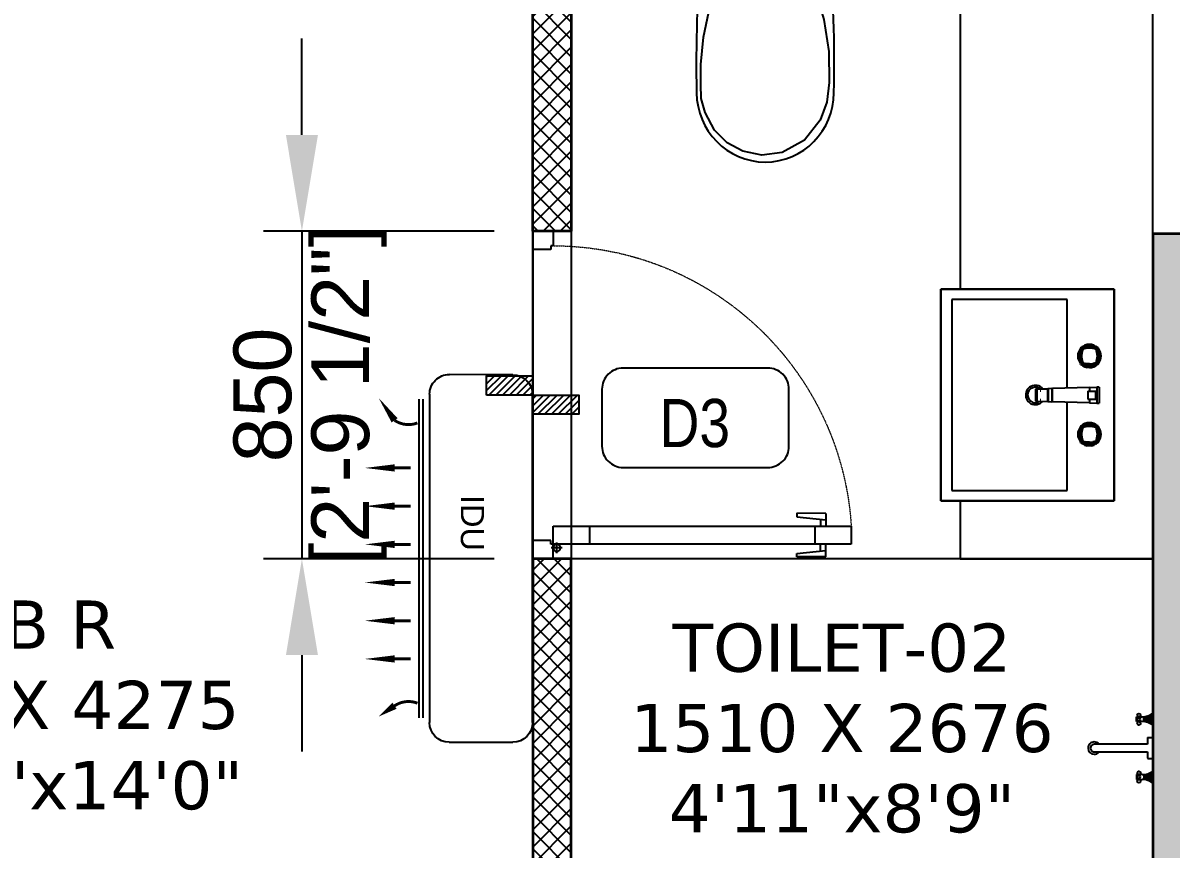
# Model space of a CAD drawing. Header units: millimetres. Extents: x 91566 to 131129, y 141753 to 207061.
# Drawn here: x 116477 to 119458, y 199830 to 201974 of the extents above; entities that cross this region are included whole.
import ezdxf
from ezdxf.enums import TextEntityAlignment as Align

# ---------------------------------------------------------------- set-up
doc = ezdxf.new("R2010")
doc.units = ezdxf.units.MM
doc.linetypes.add('3.5BHK EAST-UN-5$0$DASHED', pattern=[0.75, 0.5, -0.25])
for name, color, linetype in [('A-Dimensions', 4, 'Continuous'), ('A-Door', 11, 'Continuous'), ('A-Door Line', 8, 'Continuous'), ('A-Elevation 10', 8, 'Continuous'), ('A-Fixture', 8, 'Continuous'), ('A-Furniture', 8, 'Continuous'), ('A-Hatch', 252, 'Continuous'), ('A-Room Boundary', 44, 'Continuous'), ('A-Text Main', 44, 'Continuous'), ('A-Ventilator', 4, 'Continuous')]:
    doc.layers.add(name, color=color, linetype=linetype)
doc.layers.add('A-Wall', color=240, linetype='Continuous', lineweight=35)
doc.styles.add('2024-08-29_TOWER-A$0$simplex-0.8', font='simplex.shx', dxfattribs={"width": 0.8})
doc.styles.add('3BHK  WEST_UN-2$0$AMISH', font='arial.ttf')
doc.styles.add('3BHK  WEST_UN-2$0$grid_text', font='verdana.ttf')
doc.styles.add('ARIAL', font='ARIALN.TTF')
doc.styles.add('S', font='arial.ttf', dxfattribs={"height": 150})
doc.dimstyles.new('DIMSMALL', dxfattribs={"dimtxt": 150, "dimasz": 250, "dimexe": 100, "dimexo": 100, "dimgap": 25, "dimtad": 1, "dimdec": 0, "dimzin": 0, "dimdsep": 46, "dimtxsty": 'S', "dimcen": 0, "dimdle": 100, "dimclrd": 8, "dimclre": 8, "dimclrt": 256, "dimazin": 0, "dimtfac": 1, "dimtdec": 0, "dimtix": 1, "dimtmove": 0, "dimatfit": 3, "dimldrblk": '12_DatumFilled', "dimfxl": 1, "dimtolj": 1, "dimtzin": 0, "dimlwd": -1, "dimlwe": -1, "dimarcsym": 1})

# ---------------------------------------------------------------- blocks, each defined once
blk = doc.blocks.new('3BHK  WEST_UN-2$0$WALL MOUNTED SPLIT AC')
for p, q in [((18067.15, -8077.46), (18073.71, -8077.46)), ((18065.12, -8113.34), (18065.11, -8079.5)), ((18075.75, -8079.5), (18075.75, -8113.29)), ((18064.01, -8112.84, 0), (18064, -8079.99, 0)), ((18064.41, -8112.84, 0), (18064.41, -8079.99, 0)), ((18073.72, -8115.33), (18067.16, -8115.38))]:
    blk.add_line(p, q)
at = {"elevation": 0}
for points in [[(18059.86, -8080.11, 0, 0.75, 0), (18061.51, -8081.22, 0.75, 0.75, 0)], [(18058.43, -8086.05, 0, 0.75, 0), (18061.52, -8086.05, 0.75, 0.75, 0)], [(18058.44, -8089.99, 0, 0.75, 0), (18061.52, -8089.99, 0.75, 0.75, 0)], [(18058.44, -8093.93, 0, 0.75, 0), (18061.52, -8093.93, 0.75, 0.75, 0)], [(18058.44, -8097.86, 0, 0.75, 0), (18061.52, -8097.86, 0.75, 0.75, 0)], [(18058.44, -8101.8, 0, 0.75, 0), (18061.52, -8101.8, 0.75, 0.75, 0)], [(18058.44, -8105.74, 0, 0.75, 0), (18061.52, -8105.74, 0.75, 0.75, 0)], [(18059.87, -8112.95, 0, 0.75, 0), (18061.51, -8110.65, 0.75, 0.75, 0)]]:
    blk.add_lwpolyline(points, format="xyseb", dxfattribs=at)
at = {"const_width": 0.3, "elevation": 0}
for points in [[(18061.51, -8081.22, 0.246742), (18063.87, -8081.49, -4.761831)], [(18061.51, -8110.65, -0.246742), (18063.87, -8110.38, 4.761831)]]:
    blk.add_lwpolyline(points, format="xyb", dxfattribs=at)
for points in [[(18061.52, -8086.05), (18063.17, -8086.05)], [(18061.52, -8089.99), (18063.17, -8089.99)], [(18061.52, -8093.93), (18063.17, -8093.93)], [(18061.52, -8097.86), (18063.17, -8097.86)], [(18061.52, -8101.8), (18063.17, -8101.8)], [(18061.52, -8105.74), (18063.17, -8105.74)]]:
    blk.add_lwpolyline(points, dxfattribs=at)
for centre, start, end in [((18067.15, -8079.5), 90.0082, 180.0082), ((18073.71, -8079.5), 0.0078, 90.0078), ((18067.16, -8113.34), 180.0082, 270.0082), ((18073.71, -8113.29), 270.0078, 0.0078)]:
    blk.add_arc(centre, 2.04, start, end)
at = {"layer": 'A-Elevation 10', "style": '3BHK  WEST_UN-2$0$AMISH'}
blk.add_attdef('IDU', text='', height=2.4, rotation=90.0082, dxfattribs=at).set_placement((17772.56, -7418.94, 0), align=Align.MIDDLE_CENTER)
blk = doc.blocks.new('A$Cc5426abf')
at = {"layer": 'A-Ventilator', "linetype": 'Continuous'}
for points in [[(25, 225), (75, 225), (75, 275), (25, 275)], [(725, 275), (675, 275), (675, 225), (725, 225)], [(0, 150), (50, 150), (50, 225), (25, 225), (25, 250), (0, 250)], [(750, 250), (725, 250), (725, 225), (700, 225), (700, 150), (750, 150)]]:
    blk.add_hatch(color=256, dxfattribs=at).paths.add_polyline_path(points)
for p, q in [((75, 275), (25, 275)), ((25, 275), (25, 225)), ((675, 275), (75, 275)), ((75, 225), (75, 275)), ((675, 275), (75, 275)), ((725, 275), (675, 275)), ((675, 275), (675, 225)), ((725, 225), (725, 275)), ((0, 250), (0, 150)), ((750, 250), (0, 250)), ((25, 250), (0, 250)), ((0, 250), (0, 150)), ((0, 250), (0, 150)), ((25, 225), (25, 250)), ((675, 250), (75, 250)), ((750, 250), (725, 250)), ((725, 250), (725, 225)), ((750, 250), (750, 150)), ((750, 250), (750, 150)), ((750, 250), (750, 150)), ((50, 225), (25, 225)), ((25, 225), (75, 225)), ((50, 150), (50, 225)), ((75, 225), (675, 225)), ((675, 225), (725, 225)), ((725, 225), (700, 225)), ((700, 225), (700, 150)), ((0, 150), (0, 0)), ((0, 150), (50, 150)), ((0, 150), (0, 0)), ((50, 150), (700, 150)), ((700, 150), (750, 150)), ((750, 150), (750, 0)), ((750, 150), (750, 0)), ((750, 0), (0, 0))]:
    blk.add_line(p, q, dxfattribs=at)
blk = doc.blocks.new('A$C9b4d8ff6')
at = {"layer": 'A-Door'}
for p, q in [((84.9, 827.1), (37.7, 827.1)), ((37.7, 827.1), (37.8, 53.1)), ((85, 53.1), (84.9, 827.1)), ((4.7, 761.1), (37.7, 761.1)), ((4.7, 761.1), (4.7, 685.5)), ((14.1, 685.5), (21.1, 761.1)), ((19.8, 746.9), (37.7, 746.9)), ((117.9, 761.1), (84.9, 761.1)), ((102.8, 746.9), (84.9, 746.9)), ((108.5, 685.5), (101.5, 761.1)), ((117.9, 761.1), (118, 685.5)), ((84.9, 732.7), (37.7, 732.7)), ((4.7, 685.5), (14.1, 685.5)), ((118, 685.5), (108.5, 685.5)), ((84.9, 147.5), (37.7, 147.5)), ((14.2, 62.5), (42.5, 62.5)), ((28.3, 76.7), (28.3, 48.4)), ((0, 0), (0, 53.1)), ((0, 53.1), (37.8, 53.1)), ((37.8, 53.1), (85, 53.1)), ((37.8, 53.1), (37.8, 47.2)), ((37.8, 47.2), (47.2, 47.2)), ((47.2, 47.2), (47.2, 0)), ((85, 53.1), (85, 53.1)), ((802.8, 47.2), (802.8, 0.1)), ((812.2, 47.2), (802.8, 47.2)), ((850, 53.2), (812.2, 53.1)), ((812.2, 53.1), (812.2, 47.2)), ((850, 0.1), (850, 53.2)), ((47.2, 0), (0, 0)), ((802.8, 0.1), (850, 0.1))]:
    blk.add_line(p, q, dxfattribs=at)
blk.add_circle((28.3, 62.5), 9.44, dxfattribs=at)
at = {"layer": 'A-Door', "linetype": '3.5BHK EAST-UN-5$0$DASHED', "lineweight": 0}
blk.add_arc((35.5, 52), 776.7, 0.0858, 86.3542, dxfattribs=at)
blk = doc.blocks.new('A$Cf00fcc3f')
at = {"layer": 'A-Fixture'}
for p, q in [((0, 0), (0, -450)), ((550, 0), (0, 0)), ((0, -450), (0, 0)), ((0, 0), (550, 0)), ((550, -450), (550, 0)), ((550, 0), (550, -450)), ((144.2, -58.7), (143.6, -64.6)), ((145.9, -53), (144.2, -58.7)), ((148.7, -47.8), (145.9, -53)), ((146.8, -64.6), (147.8, -54.3)), ((147.8, -54.3), (150.8, -44.3)), ((147.8, -54.3), (150.3, -55.2)), ((150.3, -45.9), (148.7, -47.8)), ((149.4, -64.6), (150.3, -55.2)), ((150.3, -55.2), (152.9, -46.2)), ((151.6, -42.4), (150.8, -44.3)), ((150.8, -44.3), (152.9, -46.2)), ((151.6, -42.4), (153.6, -41.5)), ((153.7, -44.5), (151.6, -42.4)), ((152.5, -55), (151.6, -64.6)), ((155.2, -46), (152.5, -55)), ((155.2, -46), (152.5, -55)), ((153.7, -44.5), (152.9, -46.2)), ((154.1, -55.3), (153.2, -64.6)), ((153.6, -41.5), (163.5, -38.6)), ((155.5, -43.7), (153.6, -41.5)), ((155.5, -43.7), (153.7, -44.5)), ((156.4, -47.2), (154.1, -55.3)), ((157.1, -39.5), (155.1, -41.1)), ((164.2, -43.3), (155.2, -46)), ((155.5, -43.7), (164.5, -41)), ((164.5, -44.9), (156.4, -47.2)), ((162.3, -36.7), (157.1, -39.5)), ((167.9, -35), (162.3, -36.7)), ((163.5, -38.6), (173.8, -37.6)), ((163.5, -38.6), (164.5, -41)), ((173.8, -42.3), (164.2, -43.3)), ((173.8, -42.3), (164.2, -43.3)), ((164.5, -41), (173.8, -40.1)), ((173.8, -43.9), (164.5, -44.9)), ((173.8, -34.4), (167.9, -35)), ((179.7, -35), (173.8, -34.4)), ((179.7, -35), (173.8, -34.4)), ((173.8, -37.6), (184.1, -38.6)), ((173.8, -37.6), (173.8, -40.1)), ((173.8, -40.1), (183.2, -41)), ((183.4, -43.3), (173.8, -42.3)), ((183.1, -44.9), (173.8, -43.9)), ((185.4, -36.7), (179.7, -35)), ((185.4, -36.7), (179.7, -35)), ((191.2, -47.2), (183.1, -44.9)), ((184.1, -38.6), (183.2, -41)), ((183.2, -41), (192.2, -43.7)), ((183.4, -43.3), (192.4, -46)), ((192.4, -46), (183.4, -43.3)), ((184.1, -38.6), (194.1, -41.5)), ((190.6, -39.5), (185.4, -36.7)), ((190.6, -39.5), (185.4, -36.7)), ((192.5, -41.1), (190.6, -39.5)), ((192.5, -41.1), (190.6, -39.5)), ((191.2, -47.2), (193.5, -55.3)), ((192.2, -43.7), (194.1, -41.5)), ((192.2, -43.7), (193.9, -44.5)), ((192.4, -46), (195.1, -55)), ((194.4, -64.6), (193.5, -55.3)), ((193.9, -44.5), (196, -42.4)), ((193.9, -44.5), (194.7, -46.2)), ((194.1, -41.5), (196, -42.4)), ((196.9, -44.3), (194.7, -46.2)), ((194.7, -46.2), (197.4, -55.2)), ((195.1, -55), (196, -64.6)), ((196, -42.4), (196.9, -44.3)), ((196.9, -44.3), (199.8, -54.3)), ((198.9, -47.8), (197.3, -45.9)), ((198.9, -47.8), (197.3, -45.9)), ((199.8, -54.3), (197.4, -55.2)), ((197.4, -55.2), (198.3, -64.6)), ((201.7, -53), (198.9, -47.8)), ((201.7, -53), (198.9, -47.8)), ((199.8, -54.3), (200.8, -64.6)), ((203.4, -58.7), (201.7, -53)), ((203.4, -58.7), (201.7, -53)), ((203.4, -58.7), (204, -64.6)), ((204, -64.6), (203.4, -58.7)), ((254.8, -39.2), (296, -39.2)), ((254.8, -39.2), (255, -45.5)), ((255.5, -64.6), (255, -45.5)), ((255, -45.5), (295.9, -45.5)), ((265.1, -68.5), (265.1, -47.9)), ((285.7, -47.9), (265.1, -47.9)), ((285.7, -68.5), (285.7, -47.9)), ((295.3, -64.6), (295.9, -45.5)), ((295.9, -45.5), (296, -39.2)), ((347.4, -58.7), (346.8, -64.6)), ((349.1, -53), (347.4, -58.7)), ((351.9, -47.8), (349.1, -53)), ((350, -64.6), (351, -54.3)), ((351, -54.3), (354, -44.3)), ((351, -54.3), (353.5, -55.2)), ((353.5, -45.9), (351.9, -47.8)), ((352.6, -64.6), (353.5, -55.2)), ((353.5, -55.2), (356.1, -46.2)), ((354.8, -42.4), (354, -44.3)), ((354, -44.3), (356.1, -46.2)), ((354.8, -42.4), (356.8, -41.5)), ((356.9, -44.5), (354.8, -42.4)), ((355.7, -55), (354.8, -64.6)), ((358.4, -46), (355.7, -55)), ((358.4, -46), (355.7, -55)), ((356.9, -44.5), (356.1, -46.2)), ((357.3, -55.3), (356.4, -64.6)), ((356.8, -41.5), (366.7, -38.6)), ((358.7, -43.7), (356.8, -41.5)), ((358.7, -43.7), (356.9, -44.5)), ((359.6, -47.2), (357.3, -55.3)), ((360.3, -39.5), (358.3, -41.1)), ((367.4, -43.3), (358.4, -46)), ((358.7, -43.7), (367.7, -41)), ((367.7, -44.9), (359.6, -47.2)), ((365.5, -36.7), (360.3, -39.5)), ((371.1, -35), (365.5, -36.7)), ((366.7, -38.6), (377, -37.6)), ((366.7, -38.6), (367.7, -41)), ((377, -42.3), (367.4, -43.3)), ((377, -42.3), (367.4, -43.3)), ((367.7, -41), (377, -40.1)), ((377, -43.9), (367.7, -44.9)), ((377, -34.4), (371.1, -35)), ((382.9, -35), (377, -34.4)), ((382.9, -35), (377, -34.4)), ((377, -37.6), (387.3, -38.6)), ((377, -37.6), (377, -40.1)), ((377, -40.1), (386.4, -41)), ((386.6, -43.3), (377, -42.3)), ((386.3, -44.9), (377, -43.9)), ((388.6, -36.7), (382.9, -35)), ((388.6, -36.7), (382.9, -35)), ((394.4, -47.2), (386.3, -44.9)), ((387.3, -38.6), (386.4, -41)), ((386.4, -41), (395.4, -43.7)), ((386.6, -43.3), (395.6, -46)), ((395.6, -46), (386.6, -43.3)), ((387.3, -38.6), (397.3, -41.5)), ((393.8, -39.5), (388.6, -36.7)), ((393.8, -39.5), (388.6, -36.7)), ((395.7, -41.1), (393.8, -39.5)), ((395.7, -41.1), (393.8, -39.5)), ((394.4, -47.2), (396.7, -55.3)), ((395.4, -43.7), (397.3, -41.5)), ((395.4, -43.7), (397.1, -44.5)), ((395.6, -46), (398.3, -55)), ((397.6, -64.6), (396.7, -55.3)), ((397.1, -44.5), (399.2, -42.4)), ((397.1, -44.5), (397.9, -46.2)), ((397.3, -41.5), (399.2, -42.4)), ((400.1, -44.3), (397.9, -46.2)), ((397.9, -46.2), (400.6, -55.2)), ((398.3, -55), (399.2, -64.6)), ((399.2, -42.4), (400.1, -44.3)), ((400.1, -44.3), (403, -54.3)), ((402.1, -47.8), (400.5, -45.9)), ((402.1, -47.8), (400.5, -45.9)), ((403, -54.3), (400.6, -55.2)), ((400.6, -55.2), (401.5, -64.6)), ((404.9, -53), (402.1, -47.8)), ((404.9, -53), (402.1, -47.8)), ((403, -54.3), (404, -64.6)), ((406.6, -58.7), (404.9, -53)), ((406.6, -58.7), (404.9, -53)), ((406.6, -58.7), (407.2, -64.6)), ((406.6, -58.7), (407.2, -64.6)), ((143.6, -64.6), (144.2, -70.5)), ((143.6, -64.6), (144.2, -70.5)), ((144.2, -70.5), (145.9, -76.1)), ((144.2, -70.5), (145.9, -76.1)), ((145.9, -76.1), (148.7, -81.3)), ((145.9, -76.1), (148.7, -81.3)), ((147.8, -74.9), (146.8, -64.6)), ((149.4, -64.6), (146.8, -64.6)), ((147.8, -74.9), (150.3, -73.9)), ((150.8, -84.8), (147.8, -74.9)), ((148.7, -81.3), (150.3, -83.2)), ((148.7, -81.3), (150.3, -83.2)), ((150.3, -73.9), (149.4, -64.6)), ((152.9, -82.9), (150.3, -73.9)), ((150.8, -84.8), (152.9, -82.9)), ((151.6, -86.8), (150.8, -84.8)), ((151.6, -64.6), (152.5, -74.2)), ((151.6, -64.6), (152.5, -74.2)), ((151.6, -86.8), (153.7, -84.7)), ((151.6, -86.8), (153.6, -87.6)), ((152.5, -74.2), (155.2, -83.2)), ((152.5, -74.2), (155.2, -83.2)), ((152.9, -82.9), (153.7, -84.7)), ((153.2, -64.6), (154.1, -73.9)), ((155.5, -85.5), (153.6, -87.6)), ((163.5, -90.6), (153.6, -87.6)), ((153.7, -84.7), (155.5, -85.5)), ((154.1, -73.9), (156.4, -81.9)), ((155.1, -88.1), (157.1, -89.7)), ((155.1, -88.1), (157.1, -89.7)), ((155.2, -83.2), (164.2, -85.9)), ((155.2, -83.2), (164.2, -85.9)), ((164.5, -88.1), (155.5, -85.5)), ((156.4, -81.9), (164.5, -84.3)), ((163.5, -90.6), (164.5, -88.1)), ((164.2, -85.9), (173.8, -86.8)), ((164.2, -85.9), (173.8, -86.8)), ((164.5, -84.3), (173.8, -85.2)), ((173.8, -89), (164.5, -88.1)), ((173.8, -85.2), (183.1, -84.3)), ((173.8, -86.8), (183.4, -85.9)), ((173.8, -86.8), (183.4, -85.9)), ((183.2, -88.1), (173.8, -89)), ((173.8, -91.6), (173.8, -89)), ((183.1, -84.3), (191.2, -81.9)), ((192.2, -85.5), (183.2, -88.1)), ((184.1, -90.6), (183.2, -88.1)), ((183.4, -85.9), (192.4, -83.2)), ((183.4, -85.9), (192.4, -83.2)), ((194.1, -87.6), (184.1, -90.6)), ((190.6, -89.7), (192.5, -88.1)), ((190.6, -89.7), (192.5, -88.1)), ((191.2, -81.9), (193.5, -73.9)), ((192.2, -85.5), (193.9, -84.7)), ((192.2, -85.5), (194.1, -87.6)), ((192.4, -83.2), (195.1, -74.2)), ((192.4, -83.2), (195.1, -74.2)), ((194.4, -64.6), (193.5, -73.9)), ((193.9, -84.7), (194.7, -82.9)), ((193.9, -84.7), (196, -86.8)), ((196, -86.8), (194.1, -87.6)), ((197.4, -73.9), (194.7, -82.9)), ((196.9, -84.8), (194.7, -82.9)), ((196, -64.6), (195.1, -74.2)), ((196, -86.8), (196.9, -84.8)), ((199.8, -74.9), (196.9, -84.8)), ((197.3, -83.2), (198.9, -81.3)), ((197.3, -83.2), (198.9, -81.3)), ((198.3, -64.6), (197.4, -73.9)), ((199.8, -74.9), (197.4, -73.9)), ((198.3, -64.6), (200.8, -64.6)), ((198.9, -81.3), (201.7, -76.1)), ((198.9, -81.3), (201.7, -76.1)), ((200.8, -64.6), (199.8, -74.9)), ((201.7, -76.1), (203.4, -70.5)), ((201.7, -76.1), (203.4, -70.5)), ((204, -64.6), (203.4, -70.5)), ((204, -64.6), (203.4, -70.5)), ((255.5, -64.6), (258.3, -160.2)), ((255.5, -64.6), (265.1, -64.6)), ((265.1, -68.5), (285.7, -68.5)), ((285.7, -64.6), (295.3, -64.6)), ((295.3, -64.6), (292.6, -160.2)), ((346.8, -64.6), (347.4, -70.5)), ((346.8, -64.6), (347.4, -70.5)), ((347.4, -70.5), (349.1, -76.1)), ((347.4, -70.5), (349.1, -76.1)), ((349.1, -76.1), (351.9, -81.3)), ((349.1, -76.1), (351.9, -81.3)), ((351, -74.9), (350, -64.6)), ((352.6, -64.6), (350, -64.6)), ((351, -74.9), (353.5, -73.9)), ((354, -84.8), (351, -74.9)), ((351.9, -81.3), (353.5, -83.2)), ((351.9, -81.3), (353.5, -83.2)), ((353.5, -73.9), (352.6, -64.6)), ((356.1, -82.9), (353.5, -73.9)), ((354, -84.8), (356.1, -82.9)), ((354.8, -86.8), (354, -84.8)), ((354.8, -64.6), (355.7, -74.2)), ((354.8, -64.6), (355.7, -74.2)), ((354.8, -86.8), (356.9, -84.7)), ((354.8, -86.8), (356.8, -87.6)), ((355.7, -74.2), (358.4, -83.2)), ((355.7, -74.2), (358.4, -83.2)), ((356.1, -82.9), (356.9, -84.7)), ((356.4, -64.6), (357.3, -73.9)), ((358.7, -85.5), (356.8, -87.6)), ((366.7, -90.6), (356.8, -87.6)), ((356.9, -84.7), (358.7, -85.5)), ((357.3, -73.9), (359.6, -81.9)), ((358.3, -88.1), (360.3, -89.7)), ((358.3, -88.1), (360.3, -89.7)), ((358.4, -83.2), (367.4, -85.9)), ((358.4, -83.2), (367.4, -85.9)), ((367.7, -88.1), (358.7, -85.5)), ((359.6, -81.9), (367.7, -84.3)), ((366.7, -90.6), (367.7, -88.1)), ((367.4, -85.9), (377, -86.8)), ((367.4, -85.9), (377, -86.8)), ((367.7, -84.3), (377, -85.2)), ((377, -89), (367.7, -88.1)), ((377, -85.2), (386.3, -84.3)), ((377, -86.8), (386.6, -85.9)), ((377, -86.8), (386.6, -85.9)), ((386.4, -88.1), (377, -89)), ((377, -91.6), (377, -89)), ((386.3, -84.3), (394.4, -81.9)), ((395.4, -85.5), (386.4, -88.1)), ((387.3, -90.6), (386.4, -88.1)), ((386.6, -85.9), (395.6, -83.2)), ((386.6, -85.9), (395.6, -83.2)), ((397.3, -87.6), (387.3, -90.6)), ((393.8, -89.7), (395.7, -88.1)), ((393.8, -89.7), (395.7, -88.1)), ((394.4, -81.9), (396.7, -73.9)), ((395.4, -85.5), (397.1, -84.7)), ((395.4, -85.5), (397.3, -87.6)), ((395.6, -83.2), (398.3, -74.2)), ((395.6, -83.2), (398.3, -74.2)), ((397.6, -64.6), (396.7, -73.9)), ((397.1, -84.7), (397.9, -82.9)), ((397.1, -84.7), (399.2, -86.8)), ((399.2, -86.8), (397.3, -87.6)), ((400.6, -73.9), (397.9, -82.9)), ((400.1, -84.8), (397.9, -82.9)), ((399.2, -64.6), (398.3, -74.2)), ((399.2, -86.8), (400.1, -84.8)), ((403, -74.9), (400.1, -84.8)), ((400.5, -83.2), (402.1, -81.3)), ((400.5, -83.2), (402.1, -81.3)), ((401.5, -64.6), (400.6, -73.9)), ((403, -74.9), (400.6, -73.9)), ((401.5, -64.6), (404, -64.6)), ((402.1, -81.3), (404.9, -76.1)), ((402.1, -81.3), (404.9, -76.1)), ((404, -64.6), (403, -74.9)), ((404.9, -76.1), (406.6, -70.5)), ((404.9, -76.1), (406.6, -70.5)), ((407.2, -64.6), (406.6, -70.5)), ((407.2, -64.6), (406.6, -70.5)), ((157.1, -89.7), (162.3, -92.4)), ((157.1, -89.7), (162.3, -92.4)), ((162.3, -92.4), (167.9, -94.2)), ((162.3, -92.4), (167.9, -94.2)), ((173.8, -91.6), (163.5, -90.6)), ((167.9, -94.2), (173.8, -94.7)), ((167.9, -94.2), (173.8, -94.7)), ((184.1, -90.6), (173.8, -91.6)), ((173.8, -94.7), (179.7, -94.2)), ((173.8, -94.7), (179.7, -94.2)), ((179.7, -94.2), (185.4, -92.4)), ((179.7, -94.2), (185.4, -92.4)), ((185.4, -92.4), (190.6, -89.7)), ((185.4, -92.4), (190.6, -89.7)), ((360.3, -89.7), (365.5, -92.4)), ((360.3, -89.7), (365.5, -92.4)), ((365.5, -92.4), (371.1, -94.2)), ((365.5, -92.4), (371.1, -94.2)), ((377, -91.6), (366.7, -90.6)), ((371.1, -94.2), (377, -94.7)), ((371.1, -94.2), (377, -94.7)), ((387.3, -90.6), (377, -91.6)), ((377, -94.7), (382.9, -94.2)), ((377, -94.7), (382.9, -94.2)), ((382.9, -94.2), (388.6, -92.4)), ((382.9, -94.2), (388.6, -92.4)), ((388.6, -92.4), (393.8, -89.7)), ((388.6, -92.4), (393.8, -89.7)), ((257.2, -122), (27.5, -122)), ((27.5, -122), (27.5, -422)), ((522.5, -122), (293.7, -122)), ((522.5, -422), (522.5, -122)), ((258.3, -162.3), (258.3, -160.2)), ((292.6, -160.2), (258.3, -160.2)), ((258.3, -162.3), (258.6, -171.8)), ((258.3, -162.3), (292.5, -162.3)), ((258.6, -171.8), (258.6, -172.7)), ((258.6, -171.8), (292.2, -171.8)), ((259.4, -201.1), (258.6, -172.7)), ((292.2, -172.7), (258.6, -172.7)), ((291.4, -201.1), (292.2, -172.7)), ((292.2, -171.8), (292.5, -162.3)), ((292.2, -171.8), (292.2, -172.7)), ((292.6, -160.2), (292.5, -162.3)), ((259.4, -201.1), (259.5, -204.3)), ((259.4, -201.1), (291.4, -201.1)), ((259.5, -204.3), (291.3, -204.3)), ((264.3, -192.3), (264.3, -190.8)), ((286.5, -192.3), (286.5, -190.8)), ((291.3, -204.3), (291.4, -201.1)), ((27.5, -422), (522.5, -422)), ((0, -450), (550, -450)), ((550, -450), (0, -450))]:
    blk.add_line(p, q, dxfattribs=at)
for radius, start, end in [(25, 130.6704, 0), (20, 145.6811, 0), (25, 0, 45), (20, 0, 24.0891)]:
    blk.add_arc((275, -205), radius, start, end, dxfattribs=at)
blk = doc.blocks.new('3BHK  WEST_UN-2$0$fgdskokjmfv')
at = {"layer": 'A-Fixture', "linetype": 'Continuous'}
for p, q in [((15769231.8, 1072211.9), (15769232.1, 1072190)), ((15769309.2, 1072211.9), (15769231.8, 1072211.9)), ((15769262.2, 1072190), (15769262.5, 1072211.9)), ((15769274.3, 1072211.9), (15769274.3, 1072210.2)), ((15769274.3, 1072210.2), (15769274.3, 1072208.5)), ((15769274.3, 1072208.5), (15769274.3, 1072206.8)), ((15769274.3, 1072206.8), (15769274.3, 1072205.4)), ((15769292.1, 1072163.3), (15769292.1, 1072209.4)), ((15769309.2, 1072211.4), (15769309.2, 1072211.9)), ((15769309.2, 1072209.7), (15769309.2, 1072211.4)), ((15769309.2, 1072208), (15769309.2, 1072209.7)), ((15769309.2, 1072206.4), (15769309.2, 1072208)), ((15769309.2, 1072206), (15769309.2, 1072206.4)), ((15769328, 1072207), (15769309.9, 1072206.4)), ((15769362.5, 1072214.8), (15769328, 1072207)), ((15769362.5, 1072214.8), (15769374.5, 1072212)), ((15769428.5, 1072209.1), (15769522.1, 1072209.1)), ((15769667.1, 1072211.9), (15769522.1, 1072211.9)), ((15769522.1, 1072211.9), (15769522.1, 1072203.9)), ((15769664.1, 1072200.9), (15769525.1, 1072200.9)), ((15769618.4, 1072200.9), (15769565.9, 1072200.9)), ((15769565.9, 1072200.9), (15769565.9, 1072197.6)), ((15769618.4, 1072194.8), (15769565.9, 1072194.8)), ((15769565.9, 1072194.8), (15769565.9, 1072174.4)), ((15769567.4, 1072196.1), (15769616.9, 1072196.1)), ((15769618.4, 1072197.6), (15769618.4, 1072200.9)), ((15769618.4, 1072174.4), (15769618.4, 1072194.8)), ((15769667.1, 1072211.9), (15769667.1, 1072203.9)), ((15769667.1, 1072209.1), (15769758.5, 1072209.1)), ((15769217.4, 1072186.7), (15769217.5, 1072186.9)), ((15769217.4, 1072186.5), (15769217.4, 1072186.7)), ((15769217.4, 1072186.3), (15769217.4, 1072186.5)), ((15769217.4, 1072186.1), (15769217.4, 1072186.3)), ((15769217.4, 1072186.3), (15769217.4, 1072186.3)), ((15769217.5, 1072185.9), (15769217.4, 1072186.1)), ((15769217.5, 1072187.3), (15769217.6, 1072187.5)), ((15769217.5, 1072187.1), (15769217.5, 1072187.3)), ((15769217.5, 1072186.9), (15769217.5, 1072187.1)), ((15769217.5, 1072185.7), (15769217.5, 1072185.9)), ((15769217.5, 1072185.5), (15769217.5, 1072185.7)), ((15769217.5, 1072185.3), (15769217.5, 1072185.5)), ((15769217.6, 1072185.1), (15769217.5, 1072185.3)), ((15769217.6, 1072187.7), (15769217.7, 1072187.9)), ((15769217.6, 1072187.5), (15769217.6, 1072187.7)), ((15769217.6, 1072184.9), (15769217.6, 1072185.1)), ((15769217.7, 1072184.7), (15769217.6, 1072184.9)), ((15769217.7, 1072187.9), (15769217.8, 1072188.1)), ((15769217.8, 1072184.5), (15769217.7, 1072184.7)), ((15769217.8, 1072188.3), (15769217.9, 1072188.5)), ((15769217.8, 1072188.1), (15769217.8, 1072188.3)), ((15769217.8, 1072184.3), (15769217.8, 1072184.5)), ((15769217.9, 1072184.2), (15769217.8, 1072184.3)), ((15769217.9, 1072188.5), (15769218, 1072188.7)), ((15769218, 1072184), (15769217.9, 1072184.2)), ((15769218, 1072188.7), (15769218.1, 1072188.8)), ((15769218.1, 1072183.8), (15769218, 1072184)), ((15769218.1, 1072188.8), (15769218.2, 1072189)), ((15769218.2, 1072183.6), (15769218.1, 1072183.8)), ((15769218.2, 1072189), (15769218.3, 1072189.2)), ((15769218.3, 1072183.5), (15769218.2, 1072183.6)), ((15769218.3, 1072189.2), (15769218.4, 1072189.3)), ((15769218.5, 1072183.3), (15769218.3, 1072183.5)), ((15769218.4, 1072189.3), (15769218.5, 1072189.5)), ((15769218.5, 1072189.5), (15769218.7, 1072189.6)), ((15769218.6, 1072183.2), (15769218.5, 1072183.3)), ((15769218.7, 1072183), (15769218.6, 1072183.2)), ((15769218.7, 1072189.6), (15769218.8, 1072189.8)), ((15769218.8, 1072182.9), (15769218.7, 1072183)), ((15769218.8, 1072189.8), (15769218.9, 1072189.9)), ((15769219, 1072182.7), (15769218.8, 1072182.9)), ((15769218.9, 1072189.9), (15769219.1, 1072190.1)), ((15769219.1, 1072182.6), (15769219, 1072182.7)), ((15769219.1, 1072190.1), (15769219.2, 1072190.2)), ((15769219.3, 1072182.5), (15769219.1, 1072182.6)), ((15769219.2, 1072190.2), (15769219.4, 1072190.3)), ((15769219.4, 1072182.3), (15769219.3, 1072182.5)), ((15769219.4, 1072190.3), (15769219.6, 1072190.4)), ((15769219.6, 1072182.2), (15769219.4, 1072182.3)), ((15769219.6, 1072190.4), (15769219.7, 1072190.6)), ((15769219.8, 1072182.1), (15769219.6, 1072182.2)), ((15769219.7, 1072190.6), (15769219.9, 1072190.7)), ((15769219.9, 1072182), (15769219.8, 1072182.1)), ((15769219.9, 1072190.7), (15769220.1, 1072190.8)), ((15769220.1, 1072181.9), (15769219.9, 1072182)), ((15769220.1, 1072190.8), (15769220.3, 1072190.8)), ((15769220.3, 1072181.8), (15769220.1, 1072181.9)), ((15769220.3, 1072190.8), (15769220.4, 1072190.9)), ((15769220.5, 1072181.7), (15769220.3, 1072181.8)), ((15769220.4, 1072190.9), (15769220.6, 1072191)), ((15769220.7, 1072181.7), (15769220.5, 1072181.7)), ((15769220.6, 1072191), (15769220.8, 1072191.1)), ((15769220.9, 1072181.6), (15769220.7, 1072181.7)), ((15769220.8, 1072191.1), (15769221, 1072191.1)), ((15769221, 1072181.5), (15769220.9, 1072181.6)), ((15769221, 1072191.1), (15769221.2, 1072191.2)), ((15769221.2, 1072181.5), (15769221, 1072181.5)), ((15769221.2, 1072191.2), (15769221.4, 1072191.2)), ((15769221.4, 1072181.4), (15769221.2, 1072181.5)), ((15769221.4, 1072191.2), (15769221.6, 1072191.3)), ((15769221.6, 1072181.4), (15769221.4, 1072181.4)), ((15769221.6, 1072191.3), (15769221.8, 1072191.3)), ((15769221.8, 1072181.4), (15769221.6, 1072181.4)), ((15769221.8, 1072191.3), (15769222, 1072191.3)), ((15769222, 1072181.4), (15769221.8, 1072181.4)), ((15769222, 1072191.3), (15769222.2, 1072191.3)), ((15769222.2, 1072181.3), (15769222, 1072181.4)), ((15769222.2, 1072191.3), (15769222.4, 1072191.3)), ((15769222.4, 1072181.3), (15769222.2, 1072181.3)), ((15769222.4, 1072191.3), (15769222.4, 1072191.3)), ((15769222.5, 1072191.3), (15769222.4, 1072191.3)), ((15769222.4, 1072191.3), (15769222.4, 1072191.3)), ((15769222.4, 1072191.3), (15769222.5, 1072191.3)), ((15769222.5, 1072181.3), (15769222.4, 1072181.3)), ((15769222.4, 1072181.3), (15769222.4, 1072181.3)), ((15769222.4, 1072181.3), (15769222.5, 1072181.3)), ((15769222.6, 1072191.3), (15769222.5, 1072191.3)), ((15769222.5, 1072191.3), (15769222.5, 1072191.3)), ((15769222.5, 1072191.3), (15769222.7, 1072191.3)), ((15769222.6, 1072181.3), (15769222.5, 1072181.3)), ((15769222.5, 1072181.3), (15769222.5, 1072181.3)), ((15769222.5, 1072181.3), (15769222.7, 1072181.3)), ((15769222.8, 1072191.3), (15769222.6, 1072191.3)), ((15769222.8, 1072181.3), (15769222.6, 1072181.3)), ((15769222.7, 1072191.3), (15769222.9, 1072191.3)), ((15769222.7, 1072181.3), (15769222.8, 1072181.3)), ((15769232.1, 1072191.3), (15769222.8, 1072191.3)), ((15769222.8, 1072181.3), (15769228.8, 1072181.3)), ((15769223, 1072181.3), (15769222.8, 1072181.3)), ((15769222.9, 1072191.3), (15769223.1, 1072191.3)), ((15769223.3, 1072181.3), (15769223, 1072181.3)), ((15769223.1, 1072191.3), (15769223.4, 1072191.3)), ((15769223.6, 1072181.3), (15769223.3, 1072181.3)), ((15769223.4, 1072191.3), (15769223.8, 1072191.3)), ((15769224, 1072181.3), (15769223.6, 1072181.3)), ((15769223.8, 1072191.3), (15769224.2, 1072191.3)), ((15769224.4, 1072181.3), (15769224, 1072181.3)), ((15769224.2, 1072191.3), (15769224.7, 1072191.3)), ((15769224.9, 1072181.3), (15769224.4, 1072181.3)), ((15769228.6, 1072190), (15769228.8, 1072176)), ((15769228.7, 1072190), (15769232.9, 1072190)), ((15769233.2, 1072176), (15769228.9, 1072176)), ((15769232.9, 1072190), (15769239.6, 1072190)), ((15769233.1, 1072183), (15769232.9, 1072190)), ((15769233.2, 1072176), (15769233.1, 1072183)), ((15769239.6, 1072176), (15769233.2, 1072176)), ((15769239.6, 1072190), (15769243.9, 1072190)), ((15769243.8, 1072176), (15769239.6, 1072176)), ((15769240, 1072176), (15769240, 1072167.3)), ((15769242, 1072176), (15769242, 1072161.6)), ((15769243.9, 1072183), (15769243.8, 1072176)), ((15769247.1, 1072176), (15769243.8, 1072176)), ((15769243.9, 1072190), (15769247.1, 1072190)), ((15769243.9, 1072190), (15769243.9, 1072183)), ((15769247.1, 1072190), (15769264.5, 1072190)), ((15769264.4, 1072176), (15769247.1, 1072176)), ((15769252.2, 1072161.6), (15769252.2, 1072176)), ((15769254.3, 1072167.3), (15769254.3, 1072176)), ((15769262.2, 1072191.3), (15769262.5, 1072191.3)), ((15769262.5, 1072191.3), (15769263.8, 1072191.3)), ((15769263.8, 1072191.3), (15769265.2, 1072191.3)), ((15769264.4, 1072183), (15769264.5, 1072190)), ((15769264.4, 1072176), (15769264.4, 1072183)), ((15769265.9, 1072181.3), (15769264.5, 1072181.3)), ((15769265.2, 1072191.3), (15769266.5, 1072191.3)), ((15769266.6, 1072181.3), (15769265.9, 1072181.3)), ((15769273.1, 1072167.7), (15769273.1, 1072069.7)), ((15769311.1, 1072167.5), (15769329.3, 1072168.1)), ((15769311.2, 1072069.7), (15769311.2, 1072167.7)), ((15769329.3, 1072168.1), (15769364.2, 1072162.5)), ((15769364.3, 1072162.5), (15769376.1, 1072166)), ((15769567.3, 1072172.9), (15769616.9, 1072172.9)), ((15769229.4, 1072152.1), (15769229.4, 1072141.2)), ((15769229.6, 1072148.4), (15769264.6, 1072148.4)), ((15769229.6, 1072148.4), (15769229.6, 1072107.6)), ((15769235.2, 1072152.4), (15769235.2, 1072142.5)), ((15769240, 1072155.2), (15769240, 1072152.4)), ((15769254.3, 1072152.4), (15769254.3, 1072155.2)), ((15769259, 1072142.5), (15769259, 1072152.4)), ((15769264.6, 1072107.6), (15769264.6, 1072148.4)), ((15769264.9, 1072141.2), (15769264.9, 1072152.1)), ((15769229.6, 1072107.6), (15769264.6, 1072107.6)), ((15769229.6, 1072107.1), (15769229.6, 1072107.6)), ((15769264.6, 1072107.6), (15769229.6, 1072107.6)), ((15769264.6, 1072107.1), (15769229.6, 1072107.1)), ((15769229.6, 1072107.1), (15769229.6, 1072093)), ((15769264.6, 1072107.1), (15769264.6, 1072107.6)), ((15769264.6, 1072093), (15769264.6, 1072107.1)), ((15769229.6, 1072093), (15769264.6, 1072093)), ((15769273.1, 1072069.7), (15769311.2, 1072069.7)), ((15769466.3, 1072068.4), (15769718.4, 1072068.4))]:
    blk.add_line(p, q, dxfattribs=at)
at = {"layer": 'A-Fixture', "linetype": 'Continuous', "flags": 128}
blk.add_lwpolyline([(15769718.4, 1072068.4), (15769737.6, 1072045.5), (15769745.9, 1072018.8), (15769758.3, 1071936), (15769759.7, 1071856.1), (15769753.6, 1071804.7), (15769735.8, 1071758), (15769695.5, 1071705.9), (15769637.7, 1071673.8), (15769584.5, 1071667.4), (15769535.5, 1071677.4), (15769494.7, 1071699.3), (15769461.6, 1071732.3), (15769437.5, 1071777.7), (15769427.2, 1071814.6), (15769425.9, 1071851.1), (15769426.5, 1071902.1), (15769433.3, 1071973.6), (15769447, 1072039.1), (15769466.3, 1072068.4)], dxfattribs=at)
at = {"layer": 'A-Fixture', "linetype": 'Continuous'}
for centre, radius, start, end in [((15769292.1, 1072186.3), 26.2, 100.2496, 180), ((15769292.1, 1072186.3), 23, 0, 180), ((15769292.1, 1072186.3), 26.2, 0, 132.8693), ((15772559.7, 1071909.6), 3145.4, 174.5369, 181.4631), ((15769525.1, 1072203.9), 3, 180, 270), ((15769567.4, 1072197.6), 1.5, 180, 270), ((15769616.9, 1072197.6), 1.5, 270, 0), ((15769664.1, 1072203.9), 3, 270, 0), ((15766627.4, 1071909.6), 3145.4, 358.5369, 5.4631), ((15769292.1, 1072186.3), 26.2, 180, 0), ((15769292.1, 1072186.3), 23, 180, 0), ((15769292.1, 1072189.5), 28.9, 228.7983, 242.5322), ((15769292.1, 1072189.5), 28.9, 297.4678, 311.2017), ((15769567.3, 1072174.4), 1.46, 180, 270), ((15769616.9, 1072174.4), 1.46, 270, 0), ((15769595.6, 1071829.3), 180.3, 180, 269.3484), ((15769591.5, 1071829.3), 180.3, 270.6516, 0)]:
    blk.add_arc(centre, radius, start, end, dxfattribs=at)
for centre, major_axis, ratio, start_param, end_param in [((15769310.5, 1072186.9), (-0.6, 19.4), 0.087894, 6.275362, 6.466185), ((15769328.7, 1072187.5), (-0.6, 19.4), 0.087894, 6.275362, 9.416955), ((15769363.4, 1072188.7), (-0.8, 26.2), 0.087894, 0.017046, 3.133769), ((15769375.3, 1072189), (-0.7, 23), 0.087894, 0.026053, 3.133769), ((15769375.3, 1072189), (-0.7, 23), 0.087894, 3.165124, 6.230506), ((15769247.1, 1072152.1), (17.8, 0), 0.939693, 1.86017, 3.254011), ((15769247.1, 1072152.1), (17.8, 0), 0.939693, 6.170767, 7.561634), ((15769310.5, 1072186.9), (-0.6, 19.4), 0.087894, 2.98627, 3.106469), ((15769247.1, 1072141.2), (17.8, 0), 0.939693, 2.995055, 3.28771), ((15769247.1, 1072141.2), (17.8, 0), 0.939693, 0.452611, 2.688981), ((15769247.1, 1072141.2), (13.4, 0), 0.939693, 1.839841, 2.521963), ((15769247.1, 1072142.5), (11.9, 0), 0.939693, 1.570796, 2.584055), ((15769247.1, 1072142.5), (11.9, 0), 0.939693, 1.570796, 2.584055), ((15769247.1, 1072141), (11.9, 0), 0.939693, 1.570796, 2.410164), ((15769247.1, 1072141.2), (13.4, 0), 0.939693, 1.634555, 1.767445), ((15769247.1, 1072142.5), (11.9, 0), 0.939693, 0.557537, 1.570796), ((15769247.1, 1072142.5), (11.9, 0), 0.939693, 0.557537, 1.570796), ((15769247.1, 1072141), (11.9, 0), 0.939693, 0.731428, 1.570796), ((15769247.1, 1072141.2), (13.4, 0), 0.939693, 1.374148, 1.507037), ((15769247.1, 1072141.2), (13.4, 0), 0.939693, 0.61963, 1.312246), ((15769247.1, 1072141.2), (17.8, 0), 0.939693, 6.137068, 6.429723)]:
    blk.add_ellipse(centre, major_axis=major_axis, ratio=ratio, start_param=start_param, end_param=end_param, dxfattribs=at)
blk = doc.blocks.new('A$Cfbc7273c')
at = {"layer": 'A-Fixture'}
for p, q in [((0, 90.6), (0, 59.4)), ((0, -90.6), (0, 90.6)), ((-41.9, 68.8), (-41.9, 81.3)), ((-41.9, 81.3), (-27.4, 81.2)), ((-27.4, 68.8), (-41.9, 68.8)), ((-23.6, 68.6), (-23.6, 81.3)), ((-22.2, 81.5), (-22.2, 68.5)), ((-20.4, 68.3), (-20.4, 81.7)), ((-18, 82.2), (-18, 67.8)), ((-15.8, 67.3), (-15.8, 82.7)), ((-13.3, 66.5), (-13.3, 83.5)), ((-9.9, 65.2), (-9.9, 84.7)), ((-5.4, 63), (-5.4, 87)), ((-13.5, 10), (-152, 10)), ((-13.5, 26), (-13.5, 10)), ((0, 27), (-12.5, 27)), ((0, -27), (0, 27)), ((-152, -10), (-13.5, -10)), ((-13.5, -10), (-13.5, -26)), ((-12.5, -27), (0, -27)), ((0, -90.6), (0, -59.4)), ((-41.9, -68.8), (-41.9, -81.3)), ((-27.4, -68.8), (-41.9, -68.8)), ((-41.9, -81.3), (-27.4, -81.2)), ((-23.6, -68.6), (-23.6, -81.3)), ((-22.2, -81.5), (-22.2, -68.5)), ((-20.4, -68.3), (-20.4, -81.7)), ((-18, -82.2), (-18, -67.8)), ((-15.8, -67.3), (-15.8, -82.7)), ((-13.3, -66.5), (-13.3, -83.5)), ((-9.9, -65.2), (-9.9, -84.7)), ((-5.4, -63), (-5.4, -87))]:
    blk.add_line(p, q, dxfattribs=at)
for centre, radius in [((-36, 85.7), 4.41), ((-36, 64.3), 4.41), ((-36, 74.8), 3.69), ((-36, -64.3), 4.41), ((-36, -85.7), 4.41), ((-36, -74.8), 3.69)]:
    blk.add_circle(centre, radius, dxfattribs=at)
for centre, radius, start, end in [((-27.2, 125.4), 44.2, 269.7849, 308.0362), ((-27.4, 24.1), 44.7, 52.1791, 90), ((-152, 0), 16, 90, 180.0001), ((-152, 0), 16, 180.0001, 270), ((-152, 0), 10, 90, 270), ((-152, 0), 16, 38.6822, 90), ((-12.5, 26), 0.999, 89.9998, 180.1995), ((-152, 0), 16, 270, 321.3178), ((-12.5, -26), 1, 180, 269.8008), ((-27.4, -24.1), 44.7, 270, 307.8209), ((-27.2, -125.4), 44.2, 51.9638, 90.2151)]:
    blk.add_arc(centre, radius, start, end, dxfattribs=at)
blk = doc.blocks.new('2024-08-29_TOWER-A$0$WNTG')
at = {"layer": 'A-Text Main'}
blk.add_lwpolyline([(-187.8, 246.2), (187.8, 246.2, -0.414214), (242.8, 191.2), (242.8, 43.3, -0.414214), (187.8, -11.7), (-187.8, -11.7, -0.414214), (-242.8, 43.3), (-242.8, 191.2, -0.414214)], format="xyb", close=True, dxfattribs=at)
at = {"layer": 'A-Text Main', "style": '2024-08-29_TOWER-A$0$simplex-0.8', "width": 0.8}
blk.add_attdef('WNTG', text='', height=150, dxfattribs=at).set_placement((-1.6, 43), align=Align.CENTER)
blk = doc.blocks.new('TILE DROP')
at = {"layer": 'A-Door Line'}
h = blk.add_hatch(dxfattribs=at)
h.set_pattern_fill('ANSI31', color=8, scale=0.1)
h.set_pattern_definition([(45, (-18.584744, -6.592634), (-0.008838835, 0.008838835), [])])
h.paths.add_polyline_path([(0, 0.05), (-0.12, 0.05), (-0.12, 0), (0, 0)])
h.paths.add_polyline_path([(0.12, -0.05), (0.12, 0), (0, 0), (0, -0.05)])
at = {"layer": 'A-Door Line', "color": 8}
for points in [[(-0.12, 0), (-0.12, 0.05), (0, 0.05), (0, 0)], [(0, -0.05), (0, 0), (0.12, 0), (0.12, -0.05)]]:
    blk.add_lwpolyline(points, close=True, dxfattribs=at)
blk = doc.blocks.new('Unit_2')
at = {"layer": 'A-Hatch', "linetype": 'Continuous'}
h = blk.add_hatch(color=256, dxfattribs=at)
h.dxf.hatch_style = 1
h.paths.add_polyline_path([(252.1, 9544.7), (4266.6, 9544.7), (4266.6, 9794.7), (250, 9794.7), (250, 14070.1), (817, 14070.1), (817, 14320.1), (0, 14320.1), (0, 9197), (252.1, 9197)])
h.paths.add_polyline_path([(6027, 13970.8), (6027, 14320.1), (4167, 14320.1), (4167, 14070.1), (5777, 14070.1), (5777, 13970.8)])
h.paths.add_polyline_path([(7687, 14320.1), (7437, 14320.1), (7437, 12653), (7687, 12653), (7687, 14070.1), (9364.7, 14070.1), (9364.7, 14320.1)])
h.paths.add_polyline_path([(5777, 13220.8), (5777, 9544.7), (7687, 9544.7), (7687, 9794.7), (6027, 9794.7), (6027, 13220.8)])
h.paths.add_polyline_path([(11114.6, 9794.7), (8686.6, 9794.7), (8686.6, 9544.7), (11364.6, 9544.7), (11364.6, 13220.1), (11114.6, 13220.1)])
h.paths.add_polyline_path([(11364.6, 5755), (8726.6, 5755), (8726.6, 5505), (11114.6, 5505), (11114.6, 0), (11364.6, 0)])
h.paths.add_polyline_path([(7625, 250), (7625, 3195), (5741, 3195), (5741, 2995), (7425, 2995), (7425, 250), (6799.5, 250), (6799.5, 0), (8075, 0), (8075, 250)])
h.paths.add_polyline_path([(4327, 1729.3), (4327, 3735), (4127, 3735), (4127, 1729.3)], flags=17)
h.paths.add_polyline_path([(250, 5532), (4327, 5532), (4327, 4735), (4127, 4735), (4127, 5332), (250, 5332), (250, 250), (3029.9, 250), (3029.9, 0), (0, 0), (0, 7997), (250, 7997)])
h.paths.add_polyline_path([(4129.9, 0), (6049.5, 0), (6049.5, 250), (5841, 250), (5841, 962.8), (5741, 962.8), (5741, 250), (4129.9, 250)])
h = blk.add_hatch(dxfattribs=at)
h.set_pattern_fill('ANSI37', color=256, scale=10)
h.paths.add_polyline_path([(5777, 11294.7), (5777, 11394.7), (4267, 11394.7), (4267, 12377.3), (4167, 12377.3), (4167, 10794.7), (4267, 10794.7), (4267, 11294.7)])
h.paths.add_polyline_path([(4267, 14070.1), (4267, 13227.3), (4167, 13227.3), (4167, 14070.1)])
h.paths.add_polyline_path([(7687, 12653), (7587, 12653), (7587, 11544.2), (7687, 11544.2)])
h.paths.add_polyline_path([(7687, 9794.7), (7687, 10694.2), (7587, 10694.2), (7587, 9794.7)])
h.paths.add_polyline_path([(8926.6, 5755), (8926.6, 6460.1), (8726.6, 6460.1), (8726.6, 5755)])
h.paths.add_polyline_path([(9826.2, 5755), (9826.2, 6155), (9676.2, 6155), (9676.2, 5755)])
h.paths.add_polyline_path([(8726.6, 9544.7), (8726.6, 9460.1), (8926.6, 9460.1), (8926.6, 9544.7)])
h.paths.add_polyline_path([(4327, 2495.3), (5741, 2495.3), (5741, 2596), (4327, 2596)])
h.paths.add_polyline_path([(5741, 2995), (5841, 2995), (5841, 1812.8), (5741, 1812.8)])
h.paths.add_polyline_path([(9075, 1975), (9825, 1975), (9825, 1775), (9075, 1775)])
h.paths.add_polyline_path([(7625, 1775), (8075, 1775), (8075, 1975), (7625, 1975)])
h.paths.add_polyline_path([(11114.6, 1975), (11114.6, 1775), (10825, 1775), (10825, 1975)])
at = {"layer": 'A-Door Line'}
blk.add_line((4167.1, 13227.3), (4167.1, 12377.3), dxfattribs=at)
at = {"layer": 'A-Fixture', "linetype": 'Continuous'}
for points in [[(5277, 12527.3), (5277, 12377.3), (5777, 12377.3), (5777, 14070.1), (5277, 14070.1), (5277, 13077.3)], [(5777, 12377.3), (4267, 12377.3)]]:
    blk.add_lwpolyline(points, dxfattribs=at)
at = {"layer": 'A-Room Boundary', "linetype": 'Continuous'}
for points in [[(4167, 14070.1), (250, 14070.1), (250, 9794.7), (4167, 9794.7)], [(4267, 11394.7), (5777, 11394.7), (5777, 14070.1), (4267, 14070.1)]]:
    blk.add_lwpolyline(points, close=True, dxfattribs=at)
at = {"layer": 'A-Wall'}
for points in [[(4267, 14070.1), (4267, 13227.3), (4167, 13227.3), (4167, 14070.1)], [(5777, 13220.8), (5777, 9544.7), (7687, 9544.7), (7687, 9794.7), (6027, 9794.7), (6027, 13220.8)], [(5777, 11294.7), (5777, 11394.7), (4267, 11394.7), (4267, 12377.3), (4167, 12377.3), (4167, 10794.7), (4267, 10794.7), (4267, 11294.7)]]:
    blk.add_lwpolyline(points, close=True, dxfattribs=at)
at = {"layer": 'A-Door', "linetype": 'Continuous', "xscale": -1, "rotation": 270}
blk.add_blockref('A$C9b4d8ff6', (4167, 12377.3), dxfattribs=at)
at = {"layer": 'A-Door Line', "color": 8, "xscale": 1000.000000000004, "yscale": 1000.000000000004, "zscale": 1000.000000000004}
blk.add_blockref('TILE DROP', (4167.1, 12802.3), dxfattribs=at)
at = {"layer": 'A-Elevation 10', "color": 2}
ref = blk.add_blockref('3BHK  WEST_UN-2$0$WALL MOUNTED SPLIT AC', (-450839.8, -191426.4), dxfattribs=dict(at, xscale=-25.17221723757713, yscale=25.17221723757713, zscale=25.17221723757715, rotation=180))
ref.add_attrib('IDU', 'IDU', dxfattribs={"layer": 'A-Furniture', "height": 60.41, "rotation": 269.9918, "style": '3BHK  WEST_UN-2$0$AMISH'}).set_placement((4010.8, 12470.2, 0), align=Align.MIDDLE_CENTER)
at = {"layer": 'A-Fixture', "ltscale": 600}
blk.add_blockref('3BHK  WEST_UN-2$0$fgdskokjmfv', (-15764822.6, -1058242.5), dxfattribs=at)
at = {"layer": 'A-Fixture', "linetype": 'Continuous', "rotation": 270}
blk.add_blockref('A$Cf00fcc3f', (5677, 13077.3), dxfattribs=at)
at = {"layer": 'A-Fixture', "linetype": 'Continuous'}
blk.add_blockref('A$Cfbc7273c', (5777, 11886), dxfattribs=at)
at = {"layer": 'A-Text Main'}
ref = blk.add_blockref('2024-08-29_TOWER-A$0$WNTG', (4589.6, 12860.5), dxfattribs=dict(at, xscale=-1, rotation=180))
ref.add_attrib('WNTG', 'D3', dxfattribs={"height": 125, "style": 'ARIAL'}).set_placement((4588, 12667.1), align=Align.CENTER)
at = {"layer": 'A-Ventilator', "rotation": 270}
blk.add_blockref('A$Cc5426abf', (5777, 13970.8), dxfattribs=at)
at = {"layer": 'A-Text Main', "linetype": 'Continuous', "char_height": 125, "width": 1105.011, "attachment_point": 5, "style": '3BHK  WEST_UN-2$0$grid_text'}
for s, insert in [('K B R\\P3917 X 4275\\P12\'10"x14\'0"', (2856.1, 11997, 0)), ('TOILET-02\\P1510 X 2676\\P4\'11"x8\'9"', (4970, 11937.2, 0))]:
    blk.add_mtext(s, dxfattribs=dict(at, insert=insert))
blk = doc.blocks.new('*D218')
at = {"layer": 'A-Dimensions', "color": 8, "transparency": 16777216}
for p, q in [((117201.5, 201683.6), (117201.5, 201933.6)), ((117700.6, 201433.6), (117101.5, 201433.6)), ((117201.5, 201433.6), (117201.5, 200583.6)), ((117700.6, 200583.6), (117101.5, 200583.6)), ((117201.5, 200333.6), (117201.5, 200083.6))]:
    blk.add_line(p, q, dxfattribs=at)
for points in [[(117159.9, 201683.6), (117243.2, 201683.6), (117201.5, 201433.6)], [(117159.9, 200333.6), (117243.2, 200333.6), (117201.5, 200583.6)]]:
    blk.add_solid(points, dxfattribs=at)
at = {"layer": 'Defpoints', "color": 0, "transparency": 16777216}
for p in [(117800.6, 201433.6), (117201.5, 200583.6), (117800.6, 200583.6)]:
    blk.add_point(p, dxfattribs=at)
at = {"layer": 'A-Dimensions', "lineweight": 30, "transparency": 16777216, "char_height": 150, "attachment_point": 5, "rotation": 90, "style": 'S'}
for s, insert in [('\\A1;[2\'-9 1/2"]', (117323.6, 201008.6)), ('\\A1;850', (117099.9, 201008.6))]:
    blk.add_mtext(s, dxfattribs=dict(at, insert=insert))
blk = doc.blocks.new('12_DatumFilled')
at = {"color": 8, "linetype": 'ByBlock'}
blk.add_solid([(0, 0.577), (-1, 0), (0, -0.577)], dxfattribs=at)
blk = doc.blocks.new('*D219')
at = {"layer": 'A-Dimensions', "color": 8, "transparency": 16777216}
for p, q in [((119762.2, 201036.4), (119762.2, 202963.4)), ((120512.2, 201036.4), (120512.2, 202963.4)), ((119512.2, 202863.4), (119262.2, 202863.4)), ((119762.2, 202863.4), (120512.2, 202863.4)), ((120762.2, 202863.4), (121012.2, 202863.4))]:
    blk.add_line(p, q, dxfattribs=at)
for points in [[(119512.2, 202905), (119512.2, 202821.7), (119762.2, 202863.4)], [(120762.2, 202905), (120762.2, 202821.7), (120512.2, 202863.4)]]:
    blk.add_solid(points, dxfattribs=at)
at = {"layer": 'Defpoints', "color": 0, "transparency": 16777216}
for p in [(120512.2, 202863.4), (119762.2, 200936.4), (120512.2, 200936.4)]:
    blk.add_point(p, dxfattribs=at)
at = {"layer": 'A-Dimensions', "lineweight": 30, "transparency": 16777216, "char_height": 150, "attachment_point": 5, "style": 'S'}
for s, insert in [('\\A1;750', (120137.2, 202965)), ('\\A1;[2\'-5 1/2"]', (120137.2, 202741.3))]:
    blk.add_mtext(s, dxfattribs=dict(at, insert=insert))

msp = doc.modelspace()

# ---------------------------------------------------------------- block references
at = {"linetype": 'Continuous'}
msp.add_blockref('Unit_2', (113633.6, 188206.3), dxfattribs=at)

# ---------------------------------------------------------------- next in the draw order: dimensions: what is measured, and where the dimension line sits
at = {"layer": 'A-Dimensions', "lineweight": 30}
dim = msp.add_linear_dim(base=(120512.2, 202863.4), p1=(119762.2, 200936.4), p2=(120512.2, 200936.4), dimstyle='DIMSMALL', override={"dimpost": '\\X'}, dxfattribs=at)
dim.commit()
dim.dimension.update_dxf_attribs({"geometry": '*D219', "text_midpoint": (120137.2, 202863.4)})
dim = msp.add_linear_dim(base=(117201.5, 200583.6), p1=(117800.6, 201433.6), p2=(117800.6, 200583.6), angle=90, dimstyle='DIMSMALL', override={"dimpost": '\\X'}, dxfattribs=at)
dim.commit()
dim.dimension.update_dxf_attribs({"geometry": '*D218', "text_midpoint": (117201.5, 201008.6)})

doc.saveas('drawing.dxf')
